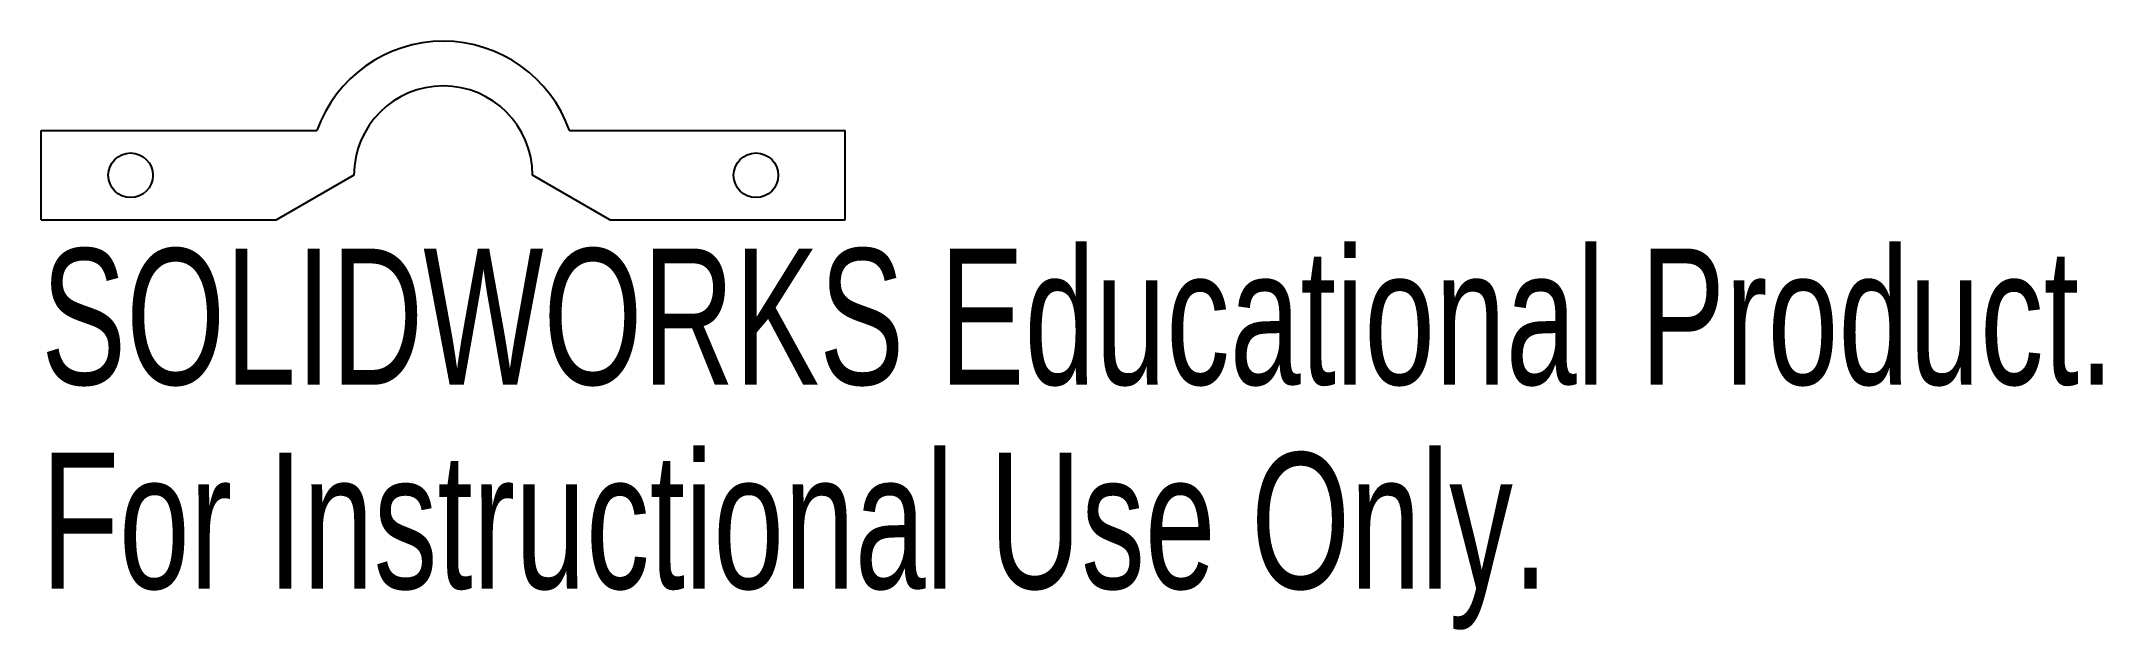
# Model space of a CAD drawing. Header units: inches. Extents: x -0.56 to 2.32, y -0.64 to 0.19.
import ezdxf

# ---------------------------------------------------------------- set-up
doc = ezdxf.new("R2010")
doc.units = ezdxf.units.IN
doc.header["$MEASUREMENT"] = 0
doc.styles.add('SLDTEXTSTYLE0', font='TXT', dxfattribs={"width": 0.7})

msp = doc.modelspace()

# ---------------------------------------------------------------- linework, layer by layer
at = {"color": 7, "linetype": 'Continuous', "lineweight": 25}
for p, q in [((-0.5625, 0.0625), (-0.1768, 0.0625)), ((-0.5625, -0.0625), (-0.5625, 0.0625)), ((0.1768, 0.0625), (0.5625, 0.0625)), ((0.5625, -0.0625), (0.5625, 0.0625)), ((-0.125, 0), (-0.2333, -0.0625)), ((0.2333, -0.0625), (0.125, 0)), ((-0.5625, -0.0625), (-0.2333, -0.0625)), ((0.2333, -0.0625), (0.5625, -0.0625))]:
    msp.add_line(p, q, dxfattribs=at)
for centre in [(-0.4375, 0), (0.4375, 0)]:
    msp.add_circle(centre, 0.0312, dxfattribs=at)
for radius, start, end in [(0.1875, 19.4712, 160.5288), (0.125, 0, 180)]:
    msp.add_arc((0, 0), radius, start, end, dxfattribs=at)

# ---------------------------------------------------------------- texts
at = {"color": 7, "linetype": 'Continuous', "char_height": 0.1903, "attachment_point": 1, "style": 'SLDTEXTSTYLE0'}
for s, insert in [('SOLIDWORKS Educational Product.', (-0.5625, -0.1026)), ('For Instructional Use Only.', (-0.5625, -0.3881))]:
    msp.add_mtext(s, dxfattribs=dict(at, insert=insert))

doc.saveas('drawing.dxf')
